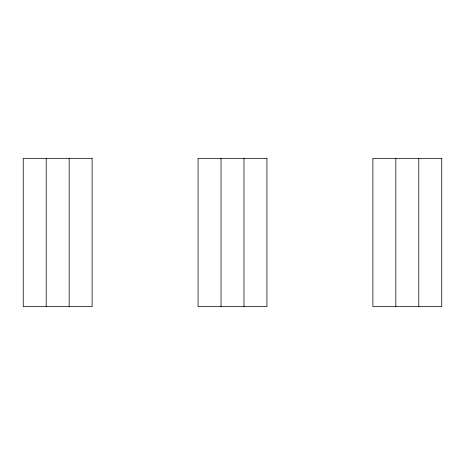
<?xml version="1.0" encoding="UTF-8"?>
<svg xmlns="http://www.w3.org/2000/svg" width="465" height="465" viewBox="0 0 465 465"><rect width="100%" height="100%" fill="white"/><g stroke="black" fill="none" stroke-linecap="round" stroke-linejoin="round"><path stroke-width="0.7" d="M418.796 158.338L418.796 306.662M395.837 158.338L395.837 306.662M243.98 158.338L243.98 306.662M221.02 158.338L221.02 306.662M69.163 158.338L69.163 306.662M46.204 158.338L46.204 306.662M92.117 158.338L23.25 158.338L23.25 306.662L92.117 306.662L92.117 158.338M266.933 158.338L198.067 158.338L198.067 306.662L266.933 306.662L266.933 158.338M441.75 158.338L372.884 158.338L372.884 306.662L441.75 306.662L441.75 158.338"/></g></svg>
